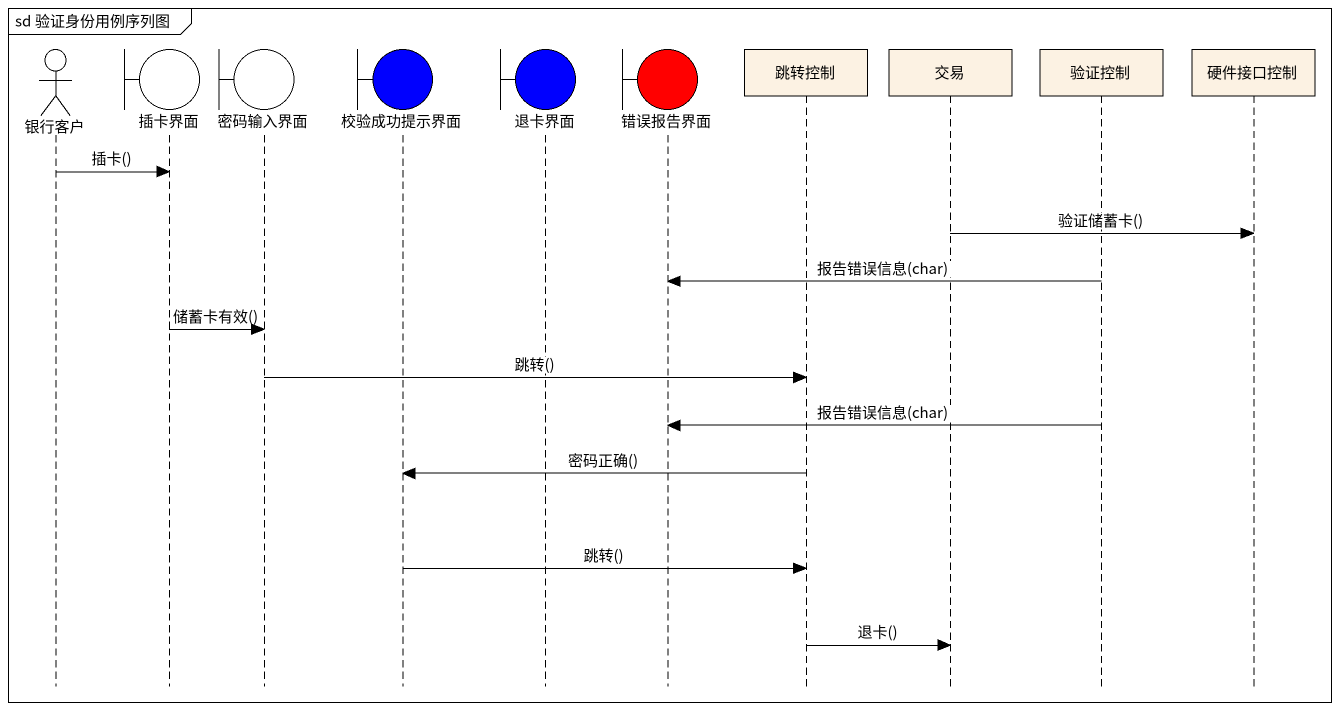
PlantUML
@startuml
mainframe sd 验证身份用例序列图
hide footbox
actor 银行客户
boundary 插卡界面
boundary 密码输入界面
boundary 校验成功提示界面 #0000FF
boundary 退卡界面 #0000FF
boundary 错误报告界面 #FF0000
participant 跳转控制
participant 交易
participant 验证控制
participant 硬件接口控制

银行客户 -> 插卡界面 : 插卡()
交易 -> 硬件接口控制 : 验证储蓄卡()
验证控制 -> 错误报告界面 : 报告错误信息(char)
插卡界面 -> 密码输入界面 : 储蓄卡有效()
密码输入界面 -> 跳转控制 : 跳转()
验证控制 -> 错误报告界面 : 报告错误信息(char)
跳转控制 -> 校验成功提示界面 : 密码正确()
校验成功提示界面 -> 跳转控制 : 跳转()
跳转控制 -> 交易 : 退卡()
@enduml
